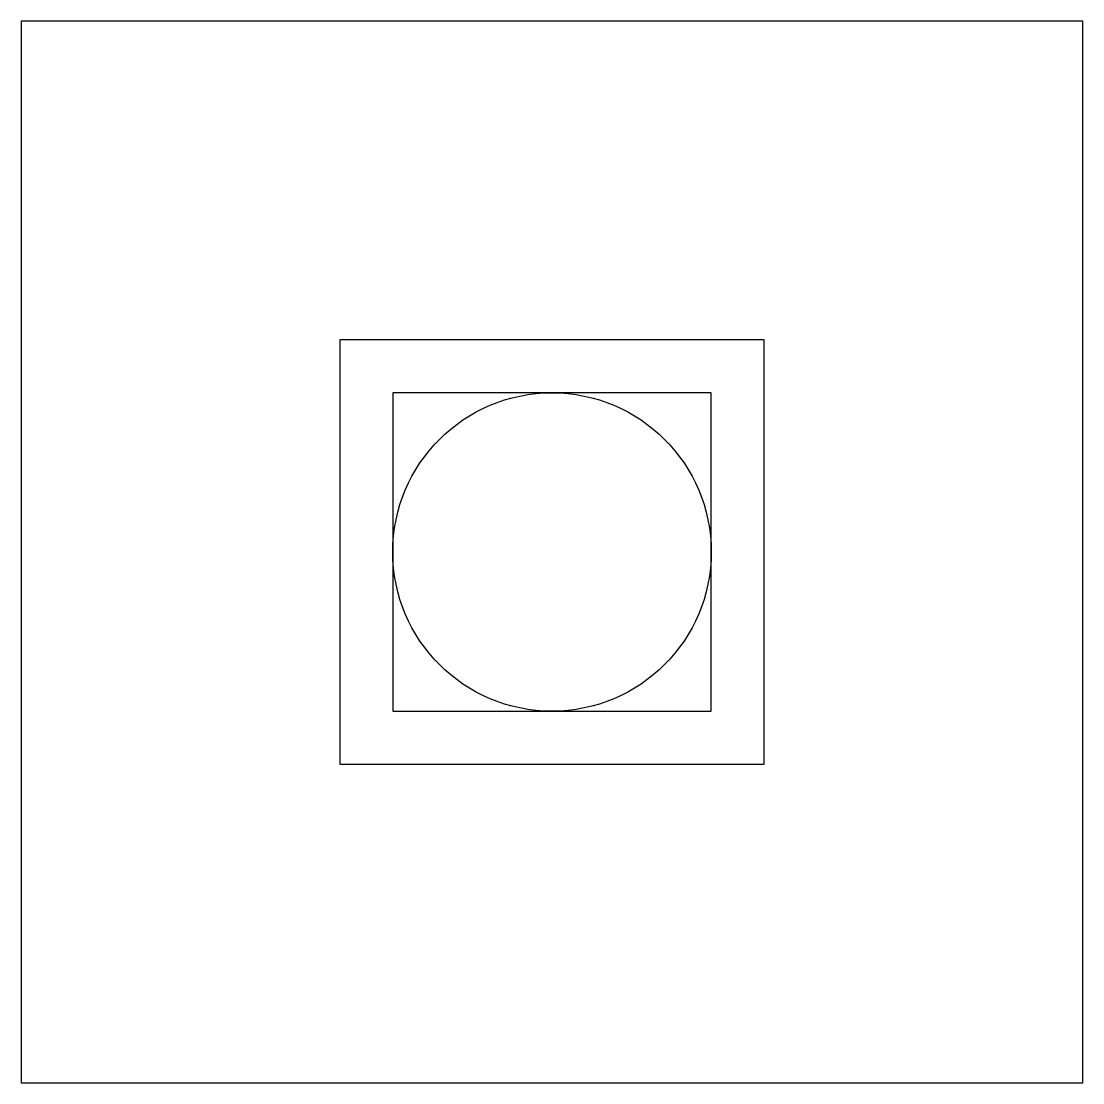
# Model space of a CAD drawing. Header units: millimetres. Extents: x 0 to 10, y 0 to 10.
import ezdxf

# ---------------------------------------------------------------- set-up
doc = ezdxf.new("R2010")
doc.units = ezdxf.units.MM
for name, color, linetype in [('L0_Copper', 7, 'CONTINUOUS'), ('L0_FR4', 7, 'CONTINUOUS'), ('L1_Copper', 7, 'CONTINUOUS')]:
    doc.layers.add(name, color=color, linetype=linetype)

msp = doc.modelspace()

# ---------------------------------------------------------------- linework, layer by layer
at = {"layer": 'L0_Copper', "color": 35, "true_color": 0xb87333}
for points in [[(3, 3), (7, 3), (7, 7), (3, 7)], [(3.5, 3.5), (6.5, 3.5), (6.5, 6.5), (3.5, 6.5)]]:
    msp.add_lwpolyline(points, close=True, dxfattribs=at)
at = {"layer": 'L0_FR4', "color": 97, "true_color": 0x2e7d32}
msp.add_lwpolyline([(0, 0), (10, 0), (10, 10), (0, 10)], close=True, dxfattribs=at)
at = {"layer": 'L0_FR4', "color": 0}
msp.add_circle((5, 5), 1.5, dxfattribs=at)
at = {"layer": 'L1_Copper', "color": 35, "true_color": 0xb87333}
msp.add_lwpolyline([(3, 3), (7, 3), (7, 7), (3, 7)], close=True, dxfattribs=at)

doc.saveas('drawing.dxf')
